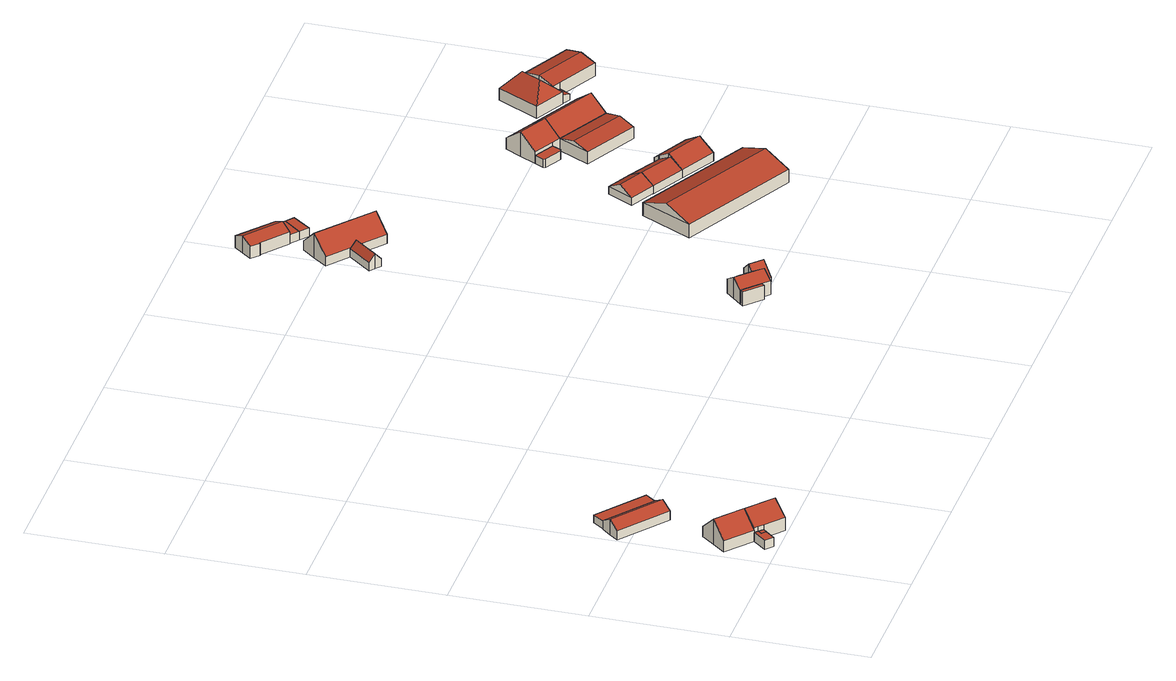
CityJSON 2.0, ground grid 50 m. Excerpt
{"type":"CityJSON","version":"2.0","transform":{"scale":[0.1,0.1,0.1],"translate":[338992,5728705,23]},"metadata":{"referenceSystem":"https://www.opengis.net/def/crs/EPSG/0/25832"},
"CityObjects":{
"building1":{"type":"Building","attributes":{"Gemeindeschluessel":"05170048","Geometrietyp2DReferenz":"3000","function":"31001_1210"},"address":[{"country":"Germany","locality":"Wesel","thoroughfareNumber":"13","thoroughfareName":"An der Issel"}],"children":["building1-1","building1-2"]},
"building1-1":{"type":"BuildingPart","attributes":{"roofType":"1000","measuredHeight":3.44},"parents":["building1"],"geometry":[{"type":"MultiSurface","lod":"2","boundaries":[[[0,1,2,3]],[[4,5,1,0]],[[6,7,8,9]],[[3,2,7,6]],[[9,10,4,0,3,6]],[[1,5,11,8,7,2]],[[12,13,11,5]],[[4,10,13,12]],[[13,14,8,11]],[[10,9,14,13]]],"semantics":{"surfaces":[{"type":"WallSurface"},{"type":"RoofSurface"},{"type":"GroundSurface"},{"type":"ClosureSurface"}],"values":[0,0,0,0,1,2,0,3,0,3]}}]},
"building1-2":{"type":"BuildingPart","attributes":{"roofType":"1000","measuredHeight":3.3},"address":[{"country":"Germany","locality":"Wesel","thoroughfareNumber":"13","thoroughfareName":"An der Issel"}],"parents":["building1"],"geometry":[{"type":"Solid","lod":"2","boundaries":[[[[9,14,15,16]],[[16,15,12,4]],[[10,9,16,4]],[[14,13,12,15]],[[10,13,14,9]],[[4,12,13,10]]]],"semantics":{"surfaces":[{"type":"WallSurface"},{"type":"RoofSurface"},{"type":"GroundSurface"},{"type":"ClosureSurface"}],"values":[[0,0,1,2,3,3]]}}]},
"building2":{"type":"Building","attributes":{"Gemeindeschluessel":"05170048","Geometrietyp2DReferenz":"3000","function":"31001_2720"},"address":[{"country":"Germany","locality":"Wesel","thoroughfareNumber":"13","thoroughfareName":"An der Issel"}],"children":["building2-1","building2-2"]},
"building2-1":{"type":"BuildingPart","attributes":{"roofType":"3100","measuredHeight":10.1},"parents":["building2"],"geometry":[{"type":"Solid","lod":"2","boundaries":[[[[17,18,19,20]],[[21,22,18,17]],[[23,24,22,21]],[[25,26,27,28]],[[29,30,26,25]],[[31,32,30,29]],[[33,1,32,31]],[[20,19,1,33]],[[20,33,31,17]],[[29,25,28,23,21,17,31]],[[18,22,24,27,26,30,32,1,19]],[[23,28,27,24]]]],"semantics":{"surfaces":[{"type":"WallSurface"},{"type":"RoofSurface"},{"type":"GroundSurface"},{"type":"ClosureSurface"}],"values":[[0,0,0,0,0,0,0,0,1,1,2,3]]}}]},
"building2-2":{"type":"BuildingPart","attributes":{"roofType":"2100","measuredHeight":4},"parents":["building2"],"geometry":[{"type":"MultiSurface","lod":"2","boundaries":[[[34,35,24,36]],[[37,38,35,34]],[[39,27,38,37]],[[37,34,36,39]],[[35,38,27,24]],[[39,36,23,28]],[[24,27,28,23]]],"semantics":{"surfaces":[{"type":"WallSurface"},{"type":"RoofSurface"},{"type":"GroundSurface"},{"type":"ClosureSurface"}],"values":[0,0,0,1,2,0,3]}}]},
"building3":{"type":"Building","attributes":{"Geometrietyp2DReferenz":"3000","Gemeindeschluessel":"05170048","function":"31001_1210","roofType":"3100","measuredHeight":9.87},"address":[{"country":"Germany","locality":"Wesel","thoroughfareNumber":"13","thoroughfareName":"An der Issel"}],"geometry":[{"type":"Solid","lod":"2","boundaries":[[[[40,41,42,43]],[[44,45,41,40]],[[46,47,45,44]],[[48,49,47,46]],[[50,51,49,48]],[[52,53,51,50]],[[54,55,53,52]],[[43,42,55,54]],[[44,40,43,54,52,46]],[[50,48,46,52]],[[41,45,47,49,51,53,55,42]]]],"semantics":{"surfaces":[{"type":"WallSurface"},{"type":"RoofSurface"},{"type":"GroundSurface"}],"values":[[0,0,0,0,0,0,0,0,1,1,2]]}}]},
"building4":{"type":"Building","attributes":{"Geometrietyp2DReferenz":"3000","Gemeindeschluessel":"05170048","function":"31001_2720","roofType":"3100","measuredHeight":6.03},"address":[{"country":"Germany","locality":"Wesel","thoroughfareNumber":"13","thoroughfareName":"An der Issel"}],"geometry":[{"type":"Solid","lod":"2","boundaries":[[[[56,57,58,59]],[[60,61,57,56]],[[62,63,61,60]],[[64,65,63,62]],[[66,67,65,64]],[[68,69,67,66]],[[59,58,69,68]],[[59,68,66,56]],[[64,62,60,56,66]],[[57,61,63,65,67,69,58]]]],"semantics":{"surfaces":[{"type":"WallSurface"},{"type":"RoofSurface"},{"type":"GroundSurface"}],"values":[[0,0,0,0,0,0,0,1,1,2]]}}]},
"building5":{"type":"Building","attributes":{"Geometrietyp2DReferenz":"3000","Gemeindeschluessel":"05170048","function":"51009_1610","roofType":"1000","measuredHeight":3.15},"geometry":[{"type":"Solid","lod":"2","boundaries":[[[[70,71,72,73]],[[74,75,71,70]],[[76,77,75,74]],[[73,72,77,76]],[[74,70,73,76]],[[71,75,77,72]]]],"semantics":{"surfaces":[{"type":"WallSurface"},{"type":"RoofSurface"},{"type":"GroundSurface"}],"values":[[0,0,0,0,1,2]]}}]},
"building6":{"type":"Building","attributes":{"Gemeindeschluessel":"05170016","Geometrietyp2DReferenz":"3000","function":"31001_1210"},"address":[{"country":"Germany","locality":"Wesel","thoroughfareNumber":"120a","thoroughfareName":"Wurmflakstraße"}],"children":["building6-1","building6-2"]},
"building6-1":{"type":"BuildingPart","attributes":{"roofType":"3100","measuredHeight":8.25},"parents":["building6"],"geometry":[{"type":"Solid","lod":"2","boundaries":[[[[78,79,80,81]],[[82,83,79,78]],[[84,85,86,87]],[[88,89,85,84]],[[90,91,89,88]],[[92,93,91,90]],[[94,95,93,92]],[[96,97,95,94]],[[98,99,97,96]],[[100,101,99,98]],[[102,103,101,100]],[[81,80,103,102]],[[102,100,98,96,94,92,90,88,84,81]],[[87,82,78,81,84]],[[79,83,86,85,89,91,93,95,97,99,101,103,80]],[[87,86,83,82]]]],"semantics":{"surfaces":[{"type":"WallSurface"},{"type":"RoofSurface"},{"type":"GroundSurface"},{"type":"ClosureSurface"}],"values":[[0,0,0,0,0,0,0,0,0,0,0,0,1,1,2,3]]}}]},
"building6-2":{"type":"BuildingPart","attributes":{"roofType":"1000","measuredHeight":5.51},"parents":["building6"],"geometry":[{"type":"Solid","lod":"2","boundaries":[[[[87,86,104,105]],[[106,107,83,82]],[[105,104,107,106]],[[82,87,105,106]],[[86,83,107,104]],[[82,83,86,87]]]],"semantics":{"surfaces":[{"type":"WallSurface"},{"type":"RoofSurface"},{"type":"GroundSurface"},{"type":"ClosureSurface"}],"values":[[0,0,0,1,2,3]]}}]},
"building7":{"type":"Building","attributes":{"Geometrietyp2DReferenz":"3000","Gemeindeschluessel":"05170016","function":"31001_2463","roofType":"3100","measuredHeight":6.65},"address":[{"country":"Germany","locality":"Wesel","thoroughfareNumber":"120a","thoroughfareName":"Wurmflakstraße"}],"geometry":[{"type":"Solid","lod":"2","boundaries":[[[[108,101,103,109]],[[110,99,101,108]],[[111,112,99,110]],[[113,114,112,111]],[[115,116,114,113]],[[117,118,116,115]],[[119,120,118,117]],[[109,103,120,119]],[[110,108,109,119,117,111]],[[115,113,111,117]],[[101,99,112,114,116,118,120,103]]]],"semantics":{"surfaces":[{"type":"WallSurface"},{"type":"RoofSurface"},{"type":"GroundSurface"}],"values":[[0,0,0,0,0,0,0,0,1,1,2]]}}]},
"building8":{"type":"Building","attributes":{"Geometrietyp2DReferenz":"3000","Gemeindeschluessel":"05170048","function":"31001_2723","roofType":"3100","measuredHeight":5.76},"address":[{"country":"Germany","locality":"Wesel","thoroughfareNumber":"17","thoroughfareName":"An der Issel"}],"geometry":[{"type":"Solid","lod":"2","boundaries":[[[[121,122,123,124]],[[125,126,122,121]],[[127,128,126,125]],[[129,130,128,127]],[[131,132,130,129]],[[133,134,132,131]],[[124,123,134,133]],[[127,125,121,129]],[[124,133,131,129,121]],[[122,126,128,130,132,134,123]]]],"semantics":{"surfaces":[{"type":"WallSurface"},{"type":"RoofSurface"},{"type":"GroundSurface"}],"values":[[0,0,0,0,0,0,0,1,1,2]]}}]},
"building9":{"type":"Building","attributes":{"Geometrietyp2DReferenz":"3000","Gemeindeschluessel":"05170048","function":"31001_1010","roofType":"3100","measuredHeight":9.8},"address":[{"country":"Germany","locality":"Wesel","thoroughfareNumber":"17","thoroughfareName":"An der Issel"}],"geometry":[{"type":"Solid","lod":"2","boundaries":[[[[135,128,132,136]],[[137,138,128,135]],[[139,140,138,137]],[[141,142,140,139]],[[143,144,142,141]],[[145,146,144,143]],[[147,148,146,145]],[[136,132,148,147]],[[137,135,136,147,145,139]],[[143,141,139,145]],[[128,138,140,142,144,146,148,132]]]],"semantics":{"surfaces":[{"type":"WallSurface"},{"type":"RoofSurface"},{"type":"GroundSurface"}],"values":[[0,0,0,0,0,0,0,0,1,1,2]]}}]},
"building10":{"type":"Building","attributes":{"Geometrietyp2DReferenz":"3000","Gemeindeschluessel":"05170048","function":"31001_2723","roofType":"3100","measuredHeight":6.96},"address":[{"country":"Germany","locality":"Wesel","thoroughfareNumber":"17","thoroughfareName":"An der Issel"}],"geometry":[{"type":"Solid","lod":"2","boundaries":[[[[149,150,151,152]],[[153,154,150,149]],[[155,156,154,153]],[[157,158,156,155]],[[159,160,158,157]],[[161,162,160,159]],[[163,164,162,161]],[[152,151,164,163]],[[153,149,152,163,161,155]],[[159,157,155,161]],[[150,154,156,158,160,162,164,151]]]],"semantics":{"surfaces":[{"type":"WallSurface"},{"type":"RoofSurface"},{"type":"GroundSurface"}],"values":[[0,0,0,0,0,0,0,0,1,1,2]]}}]},
"building11":{"type":"Building","attributes":{"Geometrietyp2DReferenz":"3000","Gemeindeschluessel":"05170048","function":"31001_2723","roofType":"1000","measuredHeight":3.31},"address":[{"country":"Germany","locality":"Wesel","thoroughfareNumber":"17","thoroughfareName":"An der Issel"}],"geometry":[{"type":"Solid","lod":"2","boundaries":[[[[165,166,167,168]],[[169,170,166,165]],[[171,172,170,169]],[[168,167,172,171]],[[169,165,168,171]],[[166,170,172,167]]]],"semantics":{"surfaces":[{"type":"WallSurface"},{"type":"RoofSurface"},{"type":"GroundSurface"}],"values":[[0,0,0,0,1,2]]}}]},
"building12":{"type":"Building","attributes":{"Geometrietyp2DReferenz":"3000","Gemeindeschluessel":"05170048","function":"51009_1611","roofType":"1000","measuredHeight":3.39},"geometry":[{"type":"Solid","lod":"2","boundaries":[[[[173,174,175,176]],[[169,177,174,173]],[[165,178,177,169]],[[176,175,178,165]],[[169,173,176,165]],[[174,177,178,175]]]],"semantics":{"surfaces":[{"type":"WallSurface"},{"type":"RoofSurface"},{"type":"GroundSurface"}],"values":[[0,0,0,0,1,2]]}}]},
"building13":{"type":"Building","attributes":{"Geometrietyp2DReferenz":"3000","Gemeindeschluessel":"05170016","function":"31001_2728","roofType":"3100","measuredHeight":9.19},"address":[{"country":"Germany","locality":"Wesel","thoroughfareNumber":"120","thoroughfareName":"Wurmflakstraße"}],"geometry":[{"type":"Solid","lod":"2","boundaries":[[[[179,180,181,182]],[[183,184,180,179]],[[185,186,184,183]],[[182,181,186,185]],[[179,187,183]],[[185,188,182]],[[182,188,187,179]],[[183,187,188,185]],[[180,184,186,181]]]],"semantics":{"surfaces":[{"type":"WallSurface"},{"type":"RoofSurface"},{"type":"GroundSurface"}],"values":[[0,0,0,0,0,0,1,1,2]]}}]},
"building14":{"type":"Building","attributes":{"Geometrietyp2DReferenz":"3000","Gemeindeschluessel":"05170016","function":"31001_2463","roofType":"3100","measuredHeight":5.94},"address":[{"country":"Germany","locality":"Wesel","thoroughfareNumber":"120","thoroughfareName":"Wurmflakstraße"}],"geometry":[{"type":"Solid","lod":"2","boundaries":[[[[189,190,191,192]],[[193,194,190,189]],[[195,196,194,193]],[[192,191,196,195]],[[189,197,193]],[[195,198,192]],[[192,198,197,189]],[[193,197,198,195]],[[190,194,196,191]]]],"semantics":{"surfaces":[{"type":"WallSurface"},{"type":"RoofSurface"},{"type":"GroundSurface"}],"values":[[0,0,0,0,0,0,1,1,2]]}}]},
"building15":{"type":"Building","attributes":{"Geometrietyp2DReferenz":"3000","Gemeindeschluessel":"05170016","function":"31001_2720","roofType":"3100","measuredHeight":6.13},"address":[{"country":"Germany","locality":"Wesel","thoroughfareNumber":"120","thoroughfareName":"Wurmflakstraße"}],"geometry":[{"type":"Solid","lod":"2","boundaries":[[[[199,200,201,202]],[[193,203,200,199]],[[197,204,203,193]],[[189,205,204,197]],[[206,207,205,189]],[[208,209,207,206]],[[202,201,209,208]],[[193,199,202,197]],[[208,206,189,197,202]],[[200,203,204,205,207,209,201]]]],"semantics":{"surfaces":[{"type":"WallSurface"},{"type":"RoofSurface"},{"type":"GroundSurface"}],"values":[[0,0,0,0,0,0,0,1,1,2]]}}]},
"building16":{"type":"Building","attributes":{"Geometrietyp2DReferenz":"3000","Gemeindeschluessel":"05170016","function":"31001_2720","roofType":"3100","measuredHeight":7.21},"address":[{"country":"Germany","locality":"Wesel","thoroughfareNumber":"120","thoroughfareName":"Wurmflakstraße"}],"geometry":[{"type":"Solid","lod":"2","boundaries":[[[[210,211,200,199]],[[212,209,211,210]],[[213,207,209,212]],[[214,215,207,213]],[[216,217,215,214]],[[218,219,217,216]],[[220,221,219,218]],[[199,200,221,220]],[[199,220,218,210]],[[216,214,213,212,210,218]],[[211,209,207,215,217,219,221,200]]]],"semantics":{"surfaces":[{"type":"WallSurface"},{"type":"RoofSurface"},{"type":"GroundSurface"}],"values":[[0,0,0,0,0,0,0,0,1,1,2]]}}]},
"building17":{"type":"Building","attributes":{"Geometrietyp2DReferenz":"3000","Gemeindeschluessel":"05170016","function":"31001_1210","roofType":"1000","measuredHeight":3.24},"address":[{"country":"Germany","locality":"Wesel","thoroughfareNumber":"120","thoroughfareName":"Wurmflakstraße"}],"geometry":[{"type":"Solid","lod":"2","boundaries":[[[[222,223,224,225]],[[226,227,223,222]],[[228,229,227,226]],[[230,231,229,228]],[[232,233,231,230]],[[225,224,233,232]],[[230,228,226,222,225,232]],[[223,227,229,231,233,224]]]],"semantics":{"surfaces":[{"type":"WallSurface"},{"type":"RoofSurface"},{"type":"GroundSurface"}],"values":[[0,0,0,0,0,0,1,2]]}}]},
"building18":{"type":"Building","attributes":{"name":"Isselhof","Geometrietyp2DReferenz":"3000","Gemeindeschluessel":"05170016","function":"31001_1210","roofType":"3100","measuredHeight":9.7},"address":[{"country":"Germany","locality":"Wesel","thoroughfareNumber":"120","thoroughfareName":"Wurmflakstraße"}],"geometry":[{"type":"Solid","lod":"2","boundaries":[[[[234,235,236,237]],[[238,239,235,234]],[[240,241,239,238]],[[242,243,241,240]],[[244,245,243,242]],[[246,247,245,244]],[[237,236,247,246]],[[237,246,244,242,234]],[[240,238,234,242]],[[235,239,241,243,245,247,236]]]],"semantics":{"surfaces":[{"type":"WallSurface"},{"type":"RoofSurface"},{"type":"GroundSurface"}],"values":[[0,0,0,0,0,0,0,1,1,2]]}}]},
"building19":{"type":"Building","attributes":{"Geometrietyp2DReferenz":"3000","Gemeindeschluessel":"05170016","function":"31001_2720","roofType":"3100","measuredHeight":6.4},"address":[{"country":"Germany","locality":"Wesel","thoroughfareNumber":"120","thoroughfareName":"Wurmflakstraße"}],"geometry":[{"type":"Solid","lod":"2","boundaries":[[[[248,249,250,251]],[[244,252,249,248]],[[253,254,252,244]],[[251,250,254,253]],[[248,255,244]],[[253,256,251]],[[251,256,255,248]],[[244,255,256,253]],[[249,252,254,250]]]],"semantics":{"surfaces":[{"type":"WallSurface"},{"type":"RoofSurface"},{"type":"GroundSurface"}],"values":[[0,0,0,0,0,0,1,1,2]]}}]},
"building20":{"type":"Building","attributes":{"Geometrietyp2DReferenz":"3000","Gemeindeschluessel":"05170016","function":"31001_2720","roofType":"3100","measuredHeight":9.67},"address":[{"country":"Germany","locality":"Wesel","thoroughfareNumber":"120","thoroughfareName":"Wurmflakstraße"}],"geometry":[{"type":"Solid","lod":"2","boundaries":[[[[242,243,245,244]],[[240,241,243,242]],[[257,258,241,240]],[[259,260,258,257]],[[253,261,260,259]],[[244,245,261,253]],[[244,253,259,242]],[[257,240,242,259]],[[243,241,258,260,261,245]]]],"semantics":{"surfaces":[{"type":"WallSurface"},{"type":"RoofSurface"},{"type":"GroundSurface"}],"values":[[0,0,0,0,0,0,1,1,2]]}}]},
"building21":{"type":"Building","attributes":{"Geometrietyp2DReferenz":"3000","Gemeindeschluessel":"05170016","function":"31001_2720","roofType":"3200","measuredHeight":10.53},"address":[{"country":"Germany","locality":"Wesel","thoroughfareNumber":"120","thoroughfareName":"Wurmflakstraße"}],"geometry":[{"type":"Solid","lod":"2","boundaries":[[[[262,263,264,265]],[[266,267,263,262]],[[268,269,267,266]],[[270,271,269,268]],[[265,264,271,270]],[[272,266,262,273]],[[262,265,273]],[[273,265,270,268,272]],[[268,266,272]],[[263,267,269,271,264]]]],"semantics":{"surfaces":[{"type":"WallSurface"},{"type":"RoofSurface"},{"type":"GroundSurface"}],"values":[[0,0,0,0,0,1,1,1,1,2]]}}]},
"building22":{"type":"Building","attributes":{"Geometrietyp2DReferenz":"3000","Gemeindeschluessel":"05170016","function":"31001_2720","roofType":"2100","measuredHeight":3.44},"address":[{"country":"Germany","locality":"Wesel","thoroughfareNumber":"120","thoroughfareName":"Wurmflakstraße"}],"geometry":[{"type":"Solid","lod":"2","boundaries":[[[[274,275,276,277]],[[278,279,275,274]],[[280,281,279,278]],[[277,276,281,280]],[[278,274,277,280]],[[275,279,281,276]]]],"semantics":{"surfaces":[{"type":"WallSurface"},{"type":"RoofSurface"},{"type":"GroundSurface"}],"values":[[0,0,0,0,1,2]]}}]},
"building23":{"type":"Building","attributes":{"Geometrietyp2DReferenz":"3000","Gemeindeschluessel":"05170016","function":"31001_2720","roofType":"3100","measuredHeight":6.85},"address":[{"country":"Germany","locality":"Wesel","thoroughfareNumber":"120","thoroughfareName":"Wurmflakstraße"}],"geometry":[{"type":"Solid","lod":"2","boundaries":[[[[282,283,271,284]],[[285,269,283,282]],[[286,287,269,285]],[[288,289,287,286]],[[290,291,289,288]],[[292,293,291,290]],[[284,271,293,292]],[[284,292,290,288,282]],[[286,285,282,288]],[[283,269,287,289,291,293,271]]]],"semantics":{"surfaces":[{"type":"WallSurface"},{"type":"RoofSurface"},{"type":"GroundSurface"}],"values":[[0,0,0,0,0,0,0,1,1,2]]}}]}
},
"vertices":[
[119,90,49],[119,90,14],[77,40,14],[77,40,49],[132,79,49],[132,79,14],[105,16,49],[105,16,14],[136,52,14],[136,52,49],[120,65,49],[120,65,14],[132,79,16],[120,65,16],[136,52,16],
[148,65,16],[148,65,49],
[62,217,115],[62,217,14],[23,170,14],[23,170,57],[103,268,53],[103,268,14],[134,242,53],[134,242,14],[182,196,57],[182,196,14],[185,199,14],[185,199,53],[198,184,57],[198,184,14],[158,137,115],[158,137,14],[119,90,57],
[152,264,40],[152,264,14],[134,242,54],[203,221,40],[203,221,14],[185,199,54],
[132,79,67],[132,79,15],[148,65,15],[148,65,67],[119,90,67],[119,90,15],[158,137,114],[158,137,15],[198,184,67],[198,184,15],[295,102,67],[295,102,15],[255,55,114],[255,55,15],[216,8,67],[216,8,15],
[33,575,70],[33,575,10],[7,543,10],[7,543,46],[59,608,46],[59,608,10],[60,608,46],[60,608,10],[235,472,46],[235,472,10],[209,439,70],[209,439,10],[183,406,46],[183,406,10],
[235,472,42],[235,472,11],[268,514,11],[268,514,42],[60,608,42],[60,608,11],[93,650,42],[93,650,11],
[1698,481,70],[1698,481,15],[1727,512,15],[1727,512,98],[1673,505,70],[1673,505,15],[1640,595,98],[1640,595,15],[1611,563,15],[1611,563,70],[1668,626,70],[1668,626,15],[1700,596,70],[1700,596,15],[1705,601,66],[1705,601,15],[1729,579,66],[1729,579,15],[1724,574,70],[1724,574,15],[1745,554,70],[1745,554,15],[1756,544,70],[1756,544,15],[1745,533,80],[1745,533,15],
[1601,552,15],[1601,552,70],[1662,494,70],[1662,494,15],
[1756,544,49],[1745,533,34],[1745,554,49],[1767,578,81],[1767,578,15],[1788,602,49],[1788,602,15],[1832,561,49],[1832,561,15],[1810,537,81],[1810,537,15],[1778,502,34],[1778,502,15],
[1497,1823,72],[1497,1823,14],[1517,1807,14],[1517,1807,46],[1477,1839,46],[1477,1839,14],[1548,1927,46],[1548,1927,14],[1568,1911,72],[1568,1911,14],[1588,1895,46],[1588,1895,14],[1557,1857,46],[1557,1857,14],
[1548,1927,50],[1588,1895,50],[1468,1991,50],[1468,1991,14],[1509,2042,112],[1509,2042,14],[1549,2092,50],[1549,2092,14],[1748,1930,50],[1748,1930,14],[1707,1880,112],[1707,1880,14],[1667,1830,50],[1667,1830,14],
[1479,2226,58],[1479,2226,11],[1480,2227,11],[1480,2227,59],[1448,2252,59],[1448,2252,11],[1476,2286,80],[1476,2286,11],[1504,2320,59],[1504,2320,11],[1632,2215,59],[1632,2215,11],[1605,2181,80],[1605,2181,11],[1577,2148,59],[1577,2148,11],
[1663,2189,47],[1663,2189,14],[1632,2215,14],[1632,2215,47],[1608,2123,47],[1608,2123,14],[1577,2148,47],[1577,2148,14],
[1640,2097,47],[1640,2097,13],[1692,2166,13],[1692,2166,47],[1608,2123,13],[1663,2189,13],
[2538,818,58],[2538,818,6],[2095,1046,6],[2095,1046,58],[2441,628,58],[2441,628,6],[1998,854,58],[1998,854,6],[2489,723,98],[2046,950,98],
[2290,1146,40],[2290,1146,10],[2195,1196,10],[2195,1196,40],[2240,1050,40],[2240,1050,10],[2144,1099,40],[2144,1099,10],[2265,1098,70],[2170,1147,70],
[2367,984,40],[2367,984,8],[2392,1032,8],[2392,1032,70],[2240,1050,8],[2265,1098,8],[2290,1146,8],[2413,1081,40],[2413,1081,8],[2416,1079,40],[2416,1079,8],
[2396,1041,80],[2396,1041,8],[2416,1079,53],[2413,1081,53],[2422,1099,40],[2422,1099,8],[2563,1026,40],[2563,1026,8],[2535,970,80],[2535,970,8],[2506,913,40],[2506,913,8],
[2369,1415,49],[2369,1415,16],[2385,1448,16],[2385,1448,49],[2360,1413,49],[2360,1413,16],[2294,1447,49],[2294,1447,16],[2291,1455,49],[2291,1455,16],[2309,1488,49],[2309,1488,16],
[2340,1548,114],[2340,1548,17],[2309,1488,17],[2309,1488,62],[2372,1608,62],[2372,1608,17],[2480,1552,62],[2480,1552,17],[2449,1492,114],[2449,1492,17],[2418,1432,62],[2418,1432,17],[2385,1448,62],[2385,1448,17],
[2358,1316,62],[2358,1316,15],[2561,1211,15],[2561,1211,62],[2418,1432,15],[2622,1326,62],[2622,1326,15],[2388,1374,79],[2591,1269,79],
[2684,1447,62],[2684,1447,17],[2653,1387,114],[2653,1387,17],[2622,1326,17],
[2599,1566,62],[2599,1566,15],[2715,1506,15],[2715,1506,62],[2680,1721,62],[2680,1721,15],[2797,1662,62],[2797,1662,15],[2736,1546,62],[2736,1546,15],[2717,1650,120],[2679,1577,120],
[2715,1506,51],[2715,1506,16],[2746,1490,16],[2746,1490,40],[2736,1546,50],[2736,1546,16],[2767,1530,40],[2767,1530,16],
[2766,1604,83],[2766,1604,15],[2736,1546,66],[2797,1662,66],[2982,1568,66],[2982,1568,15],[2952,1509,83],[2952,1509,15],[2923,1450,66],[2923,1450,15],[2767,1530,66],[2767,1530,15]
]}
